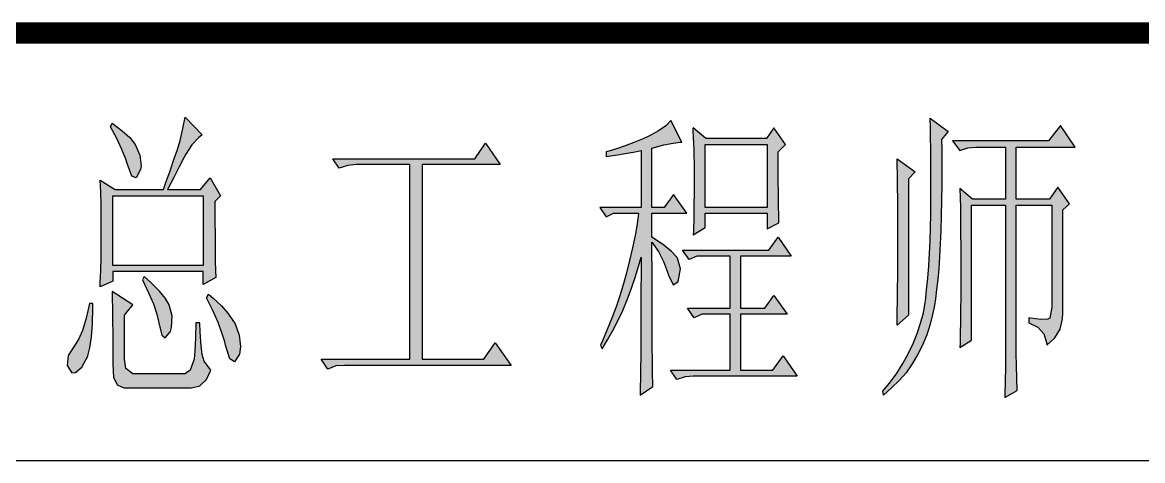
# Model space of a CAD drawing. Extents: x 535358 to 858566, y -185481 to -98609.
# Drawn here: x 817176 to 818592, y -158018 to -157465 of the extents above; entities that cross this region are included whole.
import ezdxf

# ---------------------------------------------------------------- set-up
doc = ezdxf.new("R2010")
doc.units = 0
doc.header["$LTSCALE"] = 1000
doc.header["$MEASUREMENT"] = 0
doc.layers.get('0').update_dxf_attribs({"linetype": 'CONTINUOUS'})
doc.layers.add('1', color=3, linetype='CONTINUOUS')

msp = doc.modelspace()

# ---------------------------------------------------------------- hatches: boundary and pattern name
at = {"layer": '1'}
h = msp.add_hatch(color=3, dxfattribs=at)
h.paths.add_polyline_path([(817399, -157610.3), (817403.3, -157606.9), (817381.5, -157584.7), (817378.5, -157598.8), (817375.1, -157614.2), (817372.1, -157625.3), (817367.4, -157638.1), (817362.7, -157652.2), (817357.2, -157667.1), (817354.2, -157676.1), (817293.1, -157676.1), (817274.3, -157664.1), (817274.8, -157679.5), (817275.2, -157695.3), (817275.2, -157711.5), (817275.6, -157728.2), (817275.6, -157730.3), (817275.2, -157746.1), (817275.2, -157761.9), (817274.8, -157778.1), (817274.3, -157793.9), (817274.3, -157799), (817290.1, -157791.8), (817290.1, -157779.4), (817404.5, -157779.4), (817404.5, -157796), (817420.3, -157787.1), (817419.9, -157778.1), (817419.5, -157766.6), (817419.5, -157734.6), (817419.1, -157714.1), (817419.1, -157691), (817426.3, -157683.8), (817413.1, -157661.1), (817401.1, -157676.1), (817359.3, -157676.1), (817367.4, -157660.7), (817374.2, -157647.5), (817379.8, -157636), (817382.4, -157631.3), (817390, -157619.7)])
h.paths.add_polyline_path([(817404.5, -157683.8), (817404.5, -157772.1), (817290.1, -157772.1), (817290.1, -157683.8)], flags=16)
h.paths.add_polyline_path([(817318.3, -157619.3), (817311.5, -157610.3), (817302.1, -157601.8), (817291, -157593.3), (817289.3, -157592), (817287.2, -157596.7), (817295.3, -157611.6), (817301.7, -157625.3), (817306.4, -157637.7), (817308.1, -157643.2), (817314, -157659), (817319.6, -157661.1), (817325.1, -157650.9), (817326, -157646.2), (817324.3, -157632.5)], flags=17)
h.paths.add_polyline_path([(817442.1, -157841.3), (817435.7, -157832.3), (817427.6, -157822.9), (817416.9, -157813.1), (817411, -157808), (817408.8, -157812.7), (817416.5, -157828.9), (817423.3, -157843.9), (817428, -157857.1), (817431.9, -157868.6), (817432.7, -157872.5), (817438.3, -157890), (817444.2, -157893.8), (817450.2, -157884), (817451.5, -157874.2), (817449.8, -157860.1), (817444.7, -157845.6)])
h.paths.add_polyline_path([(817361.4, -157821.7), (817356.7, -157813.5), (817349.1, -157804.2), (817338.4, -157793.5), (817329.8, -157785.8), (817327.7, -157790.1), (817335.4, -157806.3), (817341.4, -157820.4), (817345.6, -157833.6), (817347.8, -157842.6), (817352, -157860.1), (817356.3, -157863.5), (817363.1, -157855.4), (817364.4, -157850.3), (817365.3, -157835.7)])
h.paths.add_polyline_path([(817263.3, -157862.2), (817264.5, -157845.6), (817265, -157825.1), (817265, -157819.9), (817260.7, -157819.9), (817256.4, -157838.7), (817251.7, -157854.1), (817246.6, -157865.6), (817241.9, -157872.5), (817233.8, -157885.7), (817232.5, -157898.1), (817238.5, -157907.5), (817242.8, -157907), (817250.9, -157900.6), (817258.6, -157886.5), (817258.6, -157886.1), (817261.1, -157875.9)])
h.paths.add_polyline_path([(817304.7, -157890.4), (817304.7, -157834.9), (817315.3, -157821.7), (817289.3, -157805), (817289.3, -157814), (817289.7, -157825.9), (817289.7, -157840.9), (817290.1, -157858.8), (817290.1, -157896.8), (817291, -157913), (817295.7, -157922.8), (817304.2, -157926.7), (817389.6, -157926.7), (817400.3, -157924.1), (817408.4, -157916), (817413.9, -157904), (817405.8, -157892.9), (817403.3, -157884.4), (817402, -157873.3), (817400.7, -157856.2), (817400.3, -157844.3), (817395.2, -157844.3), (817394.7, -157863.9), (817393.9, -157879.7), (817393, -157890.4), (817387.9, -157904), (817381.5, -157908.7), (817315.3, -157908.7), (817306.8, -157902.3)])
h.paths.add_polyline_path([(817681.5, -157644.5), (817780.1, -157644.5), (817761.3, -157617.6), (817747.7, -157637.2), (817568.4, -157637.2), (817576.5, -157649.2), (817587.2, -157645.8), (817597.8, -157644.5), (817665.7, -157644.5), (817665.7, -157890.4), (817553.4, -157890.4), (817562, -157902.8), (817572.2, -157898.9), (817582.9, -157898.1), (817793.8, -157898.1), (817773.7, -157869.5), (817759.2, -157890.4), (817681.5, -157890.4)])
h.paths.add_polyline_path([(817971.6, -157706), (818016, -157706), (817998.9, -157682.1), (817987.4, -157698.7), (817971.6, -157698.7), (817971.6, -157623.6), (817987, -157619.7), (817998.5, -157617.6), (818007, -157616.3), (818009.6, -157616.3), (817995.9, -157589), (817989.5, -157595.4), (817980.1, -157601.8), (817967.8, -157608.6), (817961.4, -157611.6), (817949, -157616.7), (817937.9, -157621), (817927.2, -157624.4), (817917.4, -157627.4), (817914, -157628.3), (817914, -157634.3), (817928.5, -157632.1), (817940.4, -157630), (817950.7, -157628.3), (817958.4, -157626.6), (817958.4, -157698.7), (817905.9, -157698.7), (817914, -157710.7), (817923.4, -157706), (817955, -157706), (817953.2, -157719.6), (817950.7, -157734.1), (817947.3, -157749.5), (817943.4, -157765.7), (817939.2, -157782.8), (817935.3, -157796.5), (817931.1, -157810.1), (817926.4, -157824.2), (817921.2, -157838.7), (817915.3, -157852.8), (817909.3, -157867.3), (817906.7, -157872.5), (817908.9, -157877.1), (817915.7, -157866), (817922.5, -157854.1), (817928.9, -157841.7), (817934.9, -157828.9), (817940.4, -157815.2), (817946, -157800.7), (817951.1, -157785.8), (817955.8, -157770.4), (817958.4, -157761.5), (817958.4, -157782.8), (817957.9, -157802.4), (817957.9, -157887.4), (817957.5, -157901.1), (817957.5, -157914.3), (817957.1, -157925.8), (817957.1, -157935.6), (817972.9, -157925), (817972.9, -157919.4), (817972.5, -157911.7), (817972.5, -157890.4), (817972, -157876.7), (817972, -157779.4), (817971.6, -157753.8), (817971.6, -157742.3), (817980.1, -157754.2), (817986.5, -157767), (817991.7, -157780.2), (817992.9, -157784.1), (817998.5, -157796.5), (818004.5, -157792.6), (818005.3, -157790.1), (818007.9, -157776), (818004, -157762.7), (818003.2, -157761.5), (817996.4, -157754.2), (817987, -157746.1), (817975, -157738.4), (817971.6, -157736.3)])
h.paths.add_polyline_path([(818131.7, -157682.1), (818131.3, -157664.1), (818131.3, -157628.3), (818140.7, -157619.3), (818126.1, -157598), (818116.7, -157611.6), (818039.9, -157611.6), (818024.1, -157598), (818024.5, -157614.2), (818024.5, -157614.2), (818025, -157630), (818025.4, -157646.2), (818025.4, -157679.9), (818025, -157696.1), (818025, -157711.9), (818024.5, -157728.2), (818024.1, -157733.3), (818039.1, -157723.9), (818039.1, -157706), (818117.6, -157706), (818117.6, -157725.6), (818132.5, -157717.9), (818132.1, -157709), (818131.7, -157697)])
h.paths.add_polyline_path([(818117.6, -157698.7), (818039.1, -157698.7), (818039.1, -157619.3), (818117.6, -157619.3)], flags=16)
h.paths.add_polyline_path([(818131.3, -157736.3), (818119.7, -157752.5), (818010.5, -157752.5), (818019, -157764.5), (818028.4, -157760.2), (818070.6, -157760.2), (818070.6, -157825.9), (818016.9, -157825.9), (818025.4, -157838.3), (818034.8, -157833.6), (818070.6, -157833.6), (818070.6, -157904), (817995.1, -157904), (818003.2, -157916), (818013.9, -157912.6), (818024.1, -157911.7), (818155.6, -157911.7), (818137.7, -157886.1), (818124.9, -157904), (818083.9, -157904), (818083.9, -157833.6), (818142.8, -157833.6), (818126.1, -157809.7), (818114.6, -157825.9), (818083.9, -157825.9), (818083.9, -157760.2), (818147.9, -157760.2)])
h.paths.add_polyline_path([(818296.3, -157662.4), (818304.8, -157653.5), (818281.8, -157637.2), (818281.8, -157645.3), (818282.2, -157656.9), (818282.2, -157671.4), (818282.6, -157689.3), (818282.6, -157785.4), (818282.2, -157801.6), (818282.2, -157816.5), (818281.8, -157830.6), (818281.8, -157847.3), (818296.3, -157834.9)], flags=17)
h.paths.add_polyline_path([(818337.3, -157727.7), (818337.7, -157709.4), (818338.1, -157690.2), (818338.5, -157669.7), (818338.5, -157625.7), (818338.1, -157612.9), (818346.6, -157602.7), (818323.6, -157586), (818324, -157597.1), (818324, -157609.9), (818324.5, -157624.9), (818324.5, -157707.2), (818324, -157724.3), (818323.6, -157741), (818321.9, -157772.6), (818320.6, -157787.9), (818318.9, -157802.9), (818317.6, -157817), (818317.2, -157818.7), (818315.1, -157831.9), (818311.6, -157844.7), (818307.4, -157857.9), (818302.3, -157870.7), (818295.9, -157883.6), (818289, -157895.9), (818280.9, -157908.7), (818271.9, -157921.1), (818263.8, -157930.9), (818264.7, -157935.6), (818274.9, -157926.7), (818284.3, -157917.3), (818293.3, -157907.5), (818301, -157896.4), (818307.8, -157884.8), (818313.8, -157872.5), (818319.3, -157859.6), (818323.6, -157846), (818326.6, -157834), (818328.7, -157824.6), (818330.4, -157814), (818331.7, -157802.4), (818333.4, -157789.6), (818334.7, -157776), (818335.6, -157761), (818336.4, -157744.8)])
h.paths.add_polyline_path([(818376.1, -157695.7), (818418.8, -157695.7), (818418.8, -157901.1), (818418.4, -157917.7), (818417.9, -157934.8), (818417.9, -157938.6), (818433.7, -157929.7), (818432.9, -157898.1), (818432.5, -157883.1), (818432.5, -157695.7), (818477.7, -157695.7), (818477.7, -157824.6), (818475.1, -157838.7), (818472.6, -157839.6), (818463.6, -157840), (818450.8, -157838.7), (818448.2, -157838.3), (818448.2, -157844.3), (818459.8, -157849.8), (818467.5, -157858.4), (818471.3, -157870.7), (818471.3, -157872.5), (818481.1, -157863.5), (818487.9, -157852.4), (818490.9, -157839.2), (818491.4, -157831.9), (818491.4, -157701.7), (818499.9, -157694), (818485, -157673.1), (818474.7, -157688), (818432.5, -157688), (818432.5, -157622.3), (818507.2, -157622.3), (818488.4, -157595), (818473.4, -157614.6), (818351.8, -157614.6), (818361.2, -157626.6), (818371.4, -157623.2), (818381.2, -157622.3), (818418.8, -157622.3), (818418.8, -157688), (818377, -157688), (818361.2, -157674.8), (818361.6, -157685.9), (818362, -157699.1), (818362, -157730.7), (818362.4, -157749.5), (818362.4, -157811), (818362, -157828.1), (818362, -157843.4), (818361.6, -157857.5), (818361.6, -157870.3), (818361.2, -157875.4), (818376.1, -157866.5)])

# ---------------------------------------------------------------- linework, layer by layer
at = {"color": 3}
for points in [[(817419.9, -157778.1), (817420.3, -157787.1), (817404.5, -157796), (817404.5, -157779.4), (817290.1, -157779.4), (817290.1, -157791.8), (817274.3, -157799), (817274.3, -157793.9), (817274.8, -157778.1), (817275.2, -157761.9), (817275.2, -157746.1), (817275.6, -157730.3), (817275.6, -157728.2), (817275.2, -157711.5), (817275.2, -157695.3), (817274.8, -157679.5), (817274.3, -157664.1), (817293.1, -157676.1), (817354.2, -157676.1), (817357.2, -157667.1), (817362.7, -157652.2), (817367.4, -157638.1), (817372.1, -157625.3), (817375.1, -157614.2), (817378.5, -157598.8), (817381.5, -157584.7), (817403.3, -157606.9), (817399, -157610.3), (817390, -157619.7), (817382.4, -157631.3), (817379.8, -157636), (817374.2, -157647.5), (817367.4, -157660.7), (817359.3, -157676.1), (817401.1, -157676.1), (817413.1, -157661.1), (817426.3, -157683.8), (817419.1, -157691), (817419.1, -157714.1), (817419.5, -157734.6), (817419.5, -157766.6)], [(818274.9, -157926.7), (818264.7, -157935.6), (818263.8, -157930.9), (818271.9, -157921.1), (818280.9, -157908.7), (818289, -157895.9), (818295.9, -157883.6), (818302.3, -157870.7), (818307.4, -157857.9), (818311.6, -157844.7), (818315.1, -157831.9), (818317.2, -157818.7), (818317.6, -157817), (818318.9, -157802.9), (818320.6, -157787.9), (818321.9, -157772.6), (818323.6, -157741), (818324, -157724.3), (818324.5, -157707.2), (818324.5, -157624.9), (818324, -157609.9), (818324, -157597.1), (818323.6, -157586), (818346.6, -157602.7), (818338.1, -157612.9), (818338.5, -157625.7), (818338.5, -157669.7), (818338.1, -157690.2), (818337.7, -157709.4), (818337.3, -157727.7), (818336.4, -157744.8), (818335.6, -157761), (818334.7, -157776), (818333.4, -157789.6), (818331.7, -157802.4), (818330.4, -157814), (818328.7, -157824.6), (818326.6, -157834), (818323.6, -157846), (818319.3, -157859.6), (818313.8, -157872.5), (818307.8, -157884.8), (818301, -157896.4), (818293.3, -157907.5), (818284.3, -157917.3)], [(818417.9, -157938.6), (818433.7, -157929.7), (818432.9, -157898.1), (818432.5, -157883.1), (818432.5, -157695.7), (818477.7, -157695.7), (818477.7, -157824.6), (818475.1, -157838.7), (818472.6, -157839.6), (818463.6, -157840), (818450.8, -157838.7), (818448.2, -157838.3), (818448.2, -157844.3), (818459.8, -157849.8), (818467.5, -157858.4), (818471.3, -157870.7), (818471.3, -157872.5), (818481.1, -157863.5), (818487.9, -157852.4), (818490.9, -157839.2), (818491.4, -157831.9), (818491.4, -157701.7), (818499.9, -157694), (818485, -157673.1), (818474.7, -157688), (818432.5, -157688), (818432.5, -157622.3), (818507.2, -157622.3), (818488.4, -157595), (818473.4, -157614.6), (818351.8, -157614.6), (818361.2, -157626.6), (818371.4, -157623.2), (818381.2, -157622.3), (818418.8, -157622.3), (818418.8, -157688), (818377, -157688), (818361.2, -157674.8), (818361.6, -157685.9), (818362, -157699.1), (818362, -157730.7), (818362.4, -157749.5), (818362.4, -157811), (818362, -157828.1), (818362, -157843.4), (818361.6, -157857.5), (818361.6, -157870.3), (818361.2, -157875.4), (818376.1, -157866.5), (818376.1, -157695.7), (818418.8, -157695.7), (818418.8, -157901.1), (818418.4, -157917.7), (818417.9, -157934.8)], [(817773.7, -157869.5), (817793.8, -157898.1), (817582.9, -157898.1), (817572.2, -157898.9), (817562, -157902.8), (817553.4, -157890.4), (817665.7, -157890.4), (817665.7, -157644.5), (817597.8, -157644.5), (817587.2, -157645.8), (817576.5, -157649.2), (817568.4, -157637.2), (817747.7, -157637.2), (817761.3, -157617.6), (817780.1, -157644.5), (817681.5, -157644.5), (817681.5, -157890.4), (817759.2, -157890.4)], [(818039.1, -157698.7), (818039.1, -157619.3), (818117.6, -157619.3), (818117.6, -157698.7)], [(818281.8, -157645.3), (818281.8, -157637.2), (818304.8, -157653.5), (818296.3, -157662.4), (818296.3, -157834.9), (818281.8, -157847.3), (818281.8, -157830.6), (818282.2, -157816.5), (818282.2, -157801.6), (818282.6, -157785.4), (818282.6, -157689.3), (818282.2, -157671.4), (818282.2, -157656.9)], [(817290.1, -157772.1), (817290.1, -157683.8), (817404.5, -157683.8), (817404.5, -157772.1)], [(817335.4, -157806.3), (817341.4, -157820.4), (817345.6, -157833.6), (817347.8, -157842.6), (817352, -157860.1), (817356.3, -157863.5), (817363.1, -157855.4), (817364.4, -157850.3), (817365.3, -157835.7), (817361.4, -157821.7), (817356.7, -157813.5), (817349.1, -157804.2), (817338.4, -157793.5), (817329.8, -157785.8), (817327.7, -157790.1)], [(817289.3, -157814), (817289.7, -157825.9), (817289.7, -157840.9), (817290.1, -157858.8), (817290.1, -157896.8), (817291, -157913), (817295.7, -157922.8), (817304.2, -157926.7), (817389.6, -157926.7), (817400.3, -157924.1), (817408.4, -157916), (817413.9, -157904), (817405.8, -157892.9), (817403.3, -157884.4), (817402, -157873.3), (817400.7, -157856.2), (817400.3, -157844.3), (817395.2, -157844.3), (817394.7, -157863.9), (817393.9, -157879.7), (817393, -157890.4), (817387.9, -157904), (817381.5, -157908.7), (817315.3, -157908.7), (817306.8, -157902.3), (817304.7, -157890.4), (817304.7, -157834.9), (817315.3, -157821.7), (817289.3, -157805)], [(817258.6, -157886.5), (817258.6, -157886.1), (817261.1, -157875.9), (817263.3, -157862.2), (817264.5, -157845.6), (817265, -157825.1), (817265, -157819.9), (817260.7, -157819.9), (817256.4, -157838.7), (817251.7, -157854.1), (817246.6, -157865.6), (817241.9, -157872.5), (817233.8, -157885.7), (817232.5, -157898.1), (817238.5, -157907.5), (817242.8, -157907), (817250.9, -157900.6)], [(817423.3, -157843.9), (817416.5, -157828.9), (817408.8, -157812.7), (817411, -157808), (817416.9, -157813.1), (817427.6, -157822.9), (817435.7, -157832.3), (817442.1, -157841.3), (817444.7, -157845.6), (817449.8, -157860.1), (817451.5, -157874.2), (817450.2, -157884), (817444.2, -157893.8), (817438.3, -157890), (817432.7, -157872.5), (817431.9, -157868.6), (817428, -157857.1)]]:
    msp.add_lwpolyline(points, close=True, dxfattribs=at)
at = {"color": 7}
msp.add_lwpolyline([(817295.3, -157611.6), (817287.2, -157596.7), (817289.3, -157592), (817291, -157593.3), (817302.1, -157601.8), (817311.5, -157610.3), (817318.3, -157619.3), (817324.3, -157632.5), (817326, -157646.2), (817325.1, -157650.9), (817319.6, -157661.1), (817314, -157659), (817308.1, -157643.2), (817306.4, -157637.7), (817301.7, -157625.3)], close=True, dxfattribs=at)
msp.add_lwpolyline([(818024.5, -157614.2), (818024.1, -157598)], dxfattribs=at)
at = {"color": 3}
msp.add_lwpolyline([(818024.5, -157614.2), (818025, -157630), (818025.4, -157646.2), (818025.4, -157679.9), (818025, -157696.1), (818025, -157711.9), (818024.5, -157728.2), (818024.1, -157733.3), (818039.1, -157723.9), (818039.1, -157706), (818117.6, -157706), (818117.6, -157725.6), (818132.5, -157717.9), (818132.1, -157709), (818131.7, -157697), (818131.7, -157682.1), (818131.3, -157664.1), (818131.3, -157628.3), (818140.7, -157619.3), (818126.1, -157598), (818116.7, -157611.6), (818039.9, -157611.6), (818024.1, -157598)], dxfattribs=at)
at = {"layer": '1'}
msp.add_line((816397.1, -158018.4), (821797.1, -158018.4), dxfattribs=at)
at = {"layer": '1', "const_width": 27}
msp.add_lwpolyline([(816397.1, -157478.4), (832597.1, -157478.4)], dxfattribs=at)
at = {"layer": '1', "color": 3}
for points in [[(817998.5, -157796.5), (818004.5, -157792.6), (818005.3, -157790.1), (818007.9, -157776), (818004, -157762.7), (818003.2, -157761.5), (817996.4, -157754.2), (817987, -157746.1), (817975, -157738.4), (817971.6, -157736.3), (817971.6, -157706), (818016, -157706), (817998.9, -157682.1), (817987.4, -157698.7), (817971.6, -157698.7), (817971.6, -157623.6), (817987, -157619.7), (817998.5, -157617.6), (818007, -157616.3), (818009.6, -157616.3), (817995.9, -157589), (817989.5, -157595.4), (817980.1, -157601.8), (817967.8, -157608.6), (817961.4, -157611.6), (817949, -157616.7), (817937.9, -157621), (817927.2, -157624.4), (817917.4, -157627.4), (817914, -157628.3), (817914, -157634.3), (817928.5, -157632.1), (817940.4, -157630), (817950.7, -157628.3), (817958.4, -157626.6), (817958.4, -157698.7), (817905.9, -157698.7), (817914, -157710.7), (817923.4, -157706), (817955, -157706), (817953.2, -157719.6), (817950.7, -157734.1), (817947.3, -157749.5), (817943.4, -157765.7), (817939.2, -157782.8), (817935.3, -157796.5), (817931.1, -157810.1), (817926.4, -157824.2), (817921.2, -157838.7), (817915.3, -157852.8), (817909.3, -157867.3), (817906.7, -157872.5), (817908.9, -157877.1), (817915.7, -157866), (817922.5, -157854.1), (817928.9, -157841.7), (817934.9, -157828.9), (817940.4, -157815.2), (817946, -157800.7), (817951.1, -157785.8), (817955.8, -157770.4), (817958.4, -157761.5), (817958.4, -157782.8), (817957.9, -157802.4), (817957.9, -157887.4), (817957.5, -157901.1), (817957.5, -157914.3), (817957.1, -157925.8), (817957.1, -157935.6), (817972.9, -157925), (817972.9, -157919.4), (817972.5, -157911.7), (817972.5, -157890.4), (817972, -157876.7), (817972, -157779.4), (817971.6, -157753.8), (817971.6, -157742.3), (817980.1, -157754.2), (817986.5, -157767), (817991.7, -157780.2), (817992.9, -157784.1)], [(818119.7, -157752.5), (818131.3, -157736.3), (818147.9, -157760.2), (818083.9, -157760.2), (818083.9, -157825.9), (818114.6, -157825.9), (818126.1, -157809.7), (818142.8, -157833.6), (818083.9, -157833.6), (818083.9, -157904), (818124.9, -157904), (818137.7, -157886.1), (818155.6, -157911.7), (818024.1, -157911.7), (818013.9, -157912.6), (818003.2, -157916), (817995.1, -157904), (818070.6, -157904), (818070.6, -157833.6), (818034.8, -157833.6), (818025.4, -157838.3), (818016.9, -157825.9), (818070.6, -157825.9), (818070.6, -157760.2), (818028.4, -157760.2), (818019, -157764.5), (818010.5, -157752.5)]]:
    msp.add_lwpolyline(points, close=True, dxfattribs=at)

doc.saveas('drawing.dxf')
